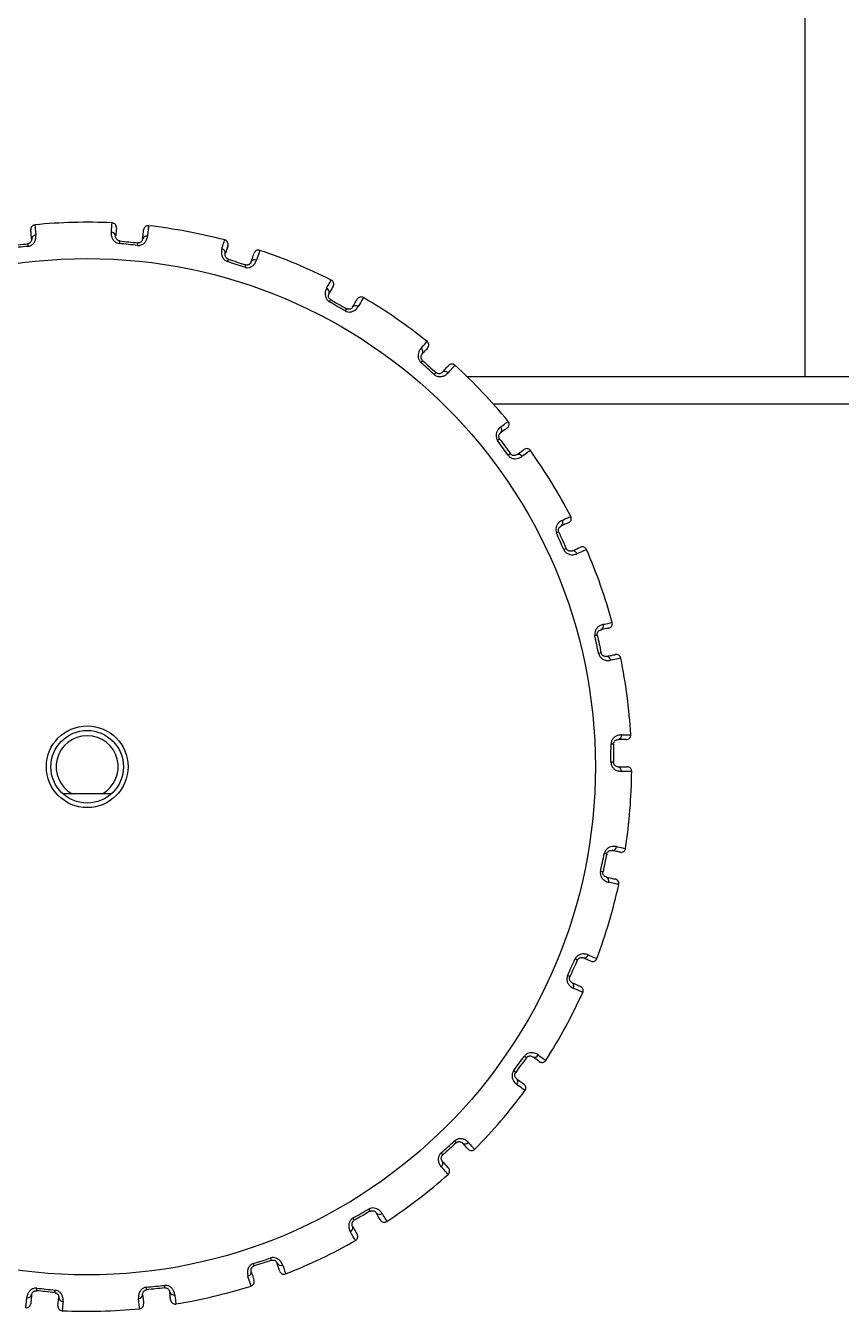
# Model space of a CAD drawing. Header units: millimetres. Extents: x -2889 to 8174, y 2447 to 8478.
# Drawn here: x 1613.42 to 1622.4, y 3458.17 to 3472.34 of the extents above; entities that cross this region are included whole.
import ezdxf

# ---------------------------------------------------------------- set-up
doc = ezdxf.new("R2010")
doc.units = ezdxf.units.MM

msp = doc.modelspace()

# ---------------------------------------------------------------- linework, layer by layer
at = {"color": 7, "linetype": 'Continuous', "lineweight": 25}
for p, q in [((1622, 3474.673), (1622, 3468.473)), ((1618.278, 3468.473), (1629.474, 3468.473)), ((1618.566, 3468.173), (1629.474, 3468.173)), ((1613.93, 3463.873), (1613.829, 3463.873)), ((1614.258, 3463.873), (1613.93, 3463.873)), ((1614.359, 3463.873), (1614.258, 3463.873))]:
    msp.add_line(p, q, dxfattribs=at)
for radius in [5.6, 0.45, 0.4]:
    msp.add_circle((1614.094, 3464.173), radius, dxfattribs=at)
for centre, radius, start, end in [((1613.522, 3470.095), 0.05, 95.5185, 186), ((1614.094, 3464.173), 6, 87.3723, 95.5185), ((1614.367, 3470.116), 0.05, 354, 87.3723), ((1614.766, 3470.085), 0.05, 83.5185, 174), ((1614.094, 3464.173), 6, 75.3723, 83.5185), ((1613.527, 3469.987), 0.0448, 87.8795, 174.9103), ((1614.362, 3470.019), 0.0457, 4.0411, 93.1154), ((1614.703, 3469.918), 0.257, 168.904, 175.1242), ((1614.748, 3469.977), 0.0448, 75.8795, 162.9103), ((1615.597, 3469.93), 0.05, 342, 75.3723), ((1614.815, 3470.057), 1.382, 185.0337, 186.2171), ((1616.022, 3469.778), 1.382, 173.0337, 174.2171), ((1615.571, 3469.835), 0.0457, 352.0411, 81.1154), ((1615.98, 3469.816), 0.05, 71.5185, 162), ((1614.094, 3464.173), 6, 63.3723, 71.5185), ((1615.884, 3469.665), 0.257, 156.904, 163.1242), ((1617.146, 3469.255), 1.382, 161.0337, 162.2171), ((1615.941, 3469.715), 0.0448, 63.8795, 150.9103), ((1616.761, 3469.492), 0.05, 330, 63.3723), ((1616.716, 3469.404), 0.0457, 340.0411, 69.1154), ((1616.987, 3469.173), 0.257, 144.904, 151.1242), ((1617.053, 3469.209), 0.0448, 51.8795, 138.9103), ((1617.112, 3469.3), 0.05, 59.5185, 150), ((1614.094, 3464.173), 6, 51.3723, 59.5185), ((1618.136, 3468.51), 1.382, 149.0337, 150.2171), ((1617.808, 3468.821), 0.05, 318, 51.3723), ((1617.747, 3468.745), 0.0457, 328.0411, 57.1154), ((1617.964, 3468.462), 0.257, 132.904, 139.1242), ((1618.112, 3468.561), 0.05, 47.5185, 138), ((1614.094, 3464.173), 6, 39.3723, 47.5185), ((1618.949, 3467.574), 1.382, 137.0337, 138.2171), ((1618.035, 3468.484), 0.0448, 39.8795, 126.9103), ((1618.694, 3467.947), 0.05, 306, 39.3723), ((1618.618, 3467.886), 0.0457, 316.0411, 45.1154), ((1618.771, 3467.564), 0.257, 120.904, 127.1242), ((1619.55, 3466.491), 1.382, 125.0337, 126.2171), ((1618.846, 3467.571), 0.0448, 27.8795, 114.9103), ((1618.937, 3467.629), 0.05, 35.5185, 126), ((1614.094, 3464.173), 6, 27.3723, 35.5185), ((1619.291, 3466.864), 0.0457, 304.0411, 33.1154), ((1619.378, 3466.908), 0.05, 294, 27.3723), ((1619.374, 3466.517), 0.257, 108.904, 115.1242), ((1619.913, 3465.306), 1.382, 113.0337, 114.2171), ((1619.448, 3466.508), 0.0448, 15.8795, 102.9103), ((1619.55, 3466.547), 0.05, 23.5185, 114), ((1614.094, 3464.173), 6, 15.3723, 23.5185), ((1619.737, 3465.725), 0.0457, 292.0411, 21.1154), ((1619.831, 3465.75), 0.05, 282, 15.3723), ((1619.746, 3465.368), 0.257, 96.904, 103.1242), ((1620.021, 3464.071), 1.382, 101.0337, 102.2171), ((1619.817, 3465.344), 0.0448, 3.8795, 90.9103), ((1619.924, 3465.361), 0.05, 11.5185, 102), ((1614.094, 3464.173), 6, 3.3723, 11.5185), ((1614.094, 3464.173), 0.342, 298.6944, 241.3056), ((1619.936, 3464.518), 0.0457, 280.0411, 9.1154), ((1620.034, 3464.523), 0.05, 270, 3.3723), ((1619.871, 3464.167), 0.257, 84.904, 91.1242), ((1619.871, 3462.841), 1.382, 89.0337, 90.2171), ((1619.935, 3464.129), 0.0448, 351.8795, 78.9103), ((1620.044, 3464.123), 0.05, 359.5185, 90), ((1614.094, 3464.173), 6, 351.3723, 359.5185), ((1619.88, 3463.295), 0.0457, 268.0411, 357.1154), ((1619.744, 3462.966), 0.257, 72.904, 79.1242), ((1619.977, 3463.28), 0.05, 258, 351.3723), ((1619.468, 3461.669), 1.382, 77.0337, 78.2171), ((1614.094, 3464.173), 6, 339.3723, 347.5185), ((1619.799, 3462.915), 0.0448, 339.8795, 66.9103), ((1619.903, 3462.887), 0.05, 347.5185, 78), ((1619.369, 3461.818), 0.257, 60.904, 67.1242), ((1619.571, 3462.112), 0.0457, 256.0411, 345.1154), ((1619.663, 3462.076), 0.05, 246, 339.3723), ((1618.83, 3460.606), 1.382, 65.0337, 66.2171), ((1619.412, 3461.757), 0.0448, 327.8795, 54.9103), ((1619.509, 3461.707), 0.05, 335.5185, 66), ((1614.094, 3464.173), 6, 327.3723, 335.5185), ((1618.765, 3460.772), 0.257, 48.904, 55.1242), ((1619.023, 3461.018), 0.0457, 244.0411, 333.1154), ((1619.105, 3460.965), 0.05, 234, 327.3723), ((1617.985, 3459.7), 1.382, 53.0337, 54.2171), ((1614.094, 3464.173), 6, 315.3723, 323.5185), ((1618.794, 3460.704), 0.0448, 315.8795, 42.9103), ((1618.878, 3460.635), 0.05, 323.5185, 54), ((1617.956, 3459.876), 0.257, 36.904, 43.1242), ((1618.259, 3460.062), 0.0457, 232.0411, 321.1154), ((1616.97, 3458.989), 1.382, 41.0337, 42.2171), ((1618.329, 3459.993), 0.05, 222, 315.3723), ((1617.97, 3459.802), 0.0448, 303.8795, 30.9103), ((1618.038, 3459.718), 0.05, 311.5185, 42), ((1614.094, 3464.173), 6, 303.3723, 311.5185), ((1615.829, 3458.504), 1.382, 29.0337, 30.2171), ((1616.978, 3459.167), 0.257, 24.904, 31.1242), ((1617.314, 3459.286), 0.0457, 220.0411, 309.1154), ((1616.977, 3459.092), 0.0448, 291.8795, 18.9103), ((1617.367, 3459.204), 0.05, 210, 303.3723), ((1614.094, 3464.173), 6, 291.3723, 299.5185), ((1617.026, 3458.995), 0.05, 299.5185, 30), ((1615.874, 3458.676), 0.257, 12.904, 19.1242), ((1614.613, 3458.267), 1.382, 17.0337, 18.2171), ((1616.227, 3458.723), 0.0457, 208.0411, 297.1154), ((1616.262, 3458.632), 0.05, 198, 291.3723), ((1615.857, 3458.604), 0.0448, 279.8795, 6.9103), ((1615.885, 3458.499), 0.05, 287.5185, 18), ((1613.44, 3458.368), 0.0448, 255.8795, 342.9103), ((1612.166, 3458.567), 1.382, 353.0337, 354.2171), ((1613.485, 3458.428), 0.257, 348.904, 355.1242), ((1614.661, 3458.359), 0.0448, 267.8795, 354.9103), ((1613.373, 3458.288), 1.382, 5.0337, 6.2171), ((1614.692, 3458.426), 0.257, 0.904, 7.1242), ((1615.048, 3458.399), 0.0457, 196.0411, 285.1154), ((1614.094, 3464.173), 6, 279.3723, 287.5185), ((1613.422, 3458.261), 0.05, 263.5185, 354), ((1613.821, 3458.229), 0.05, 174, 267.3723), ((1613.826, 3458.327), 0.0457, 184.0411, 273.1154), ((1614.094, 3464.173), 6, 267.3723, 275.5185), ((1614.666, 3458.25), 0.05, 275.5185, 6), ((1615.063, 3458.302), 0.05, 186, 279.3723)]:
    msp.add_arc(centre, radius, start, end, dxfattribs=at)
for points, knots in [([(1613.517, 3470.145), (1613.517, 3470.14), (1613.518, 3470.132), (1613.524, 3470.079), (1613.528, 3470.04), (1613.529, 3470.031)], [0, 0, 0, 0, 0.43544, 0.870878, 1, 1, 1, 1]), ([(1614.359, 3470.064), (1614.36, 3470.069), (1614.363, 3470.103), (1614.368, 3470.153), (1614.369, 3470.162), (1614.369, 3470.166)], [0, 0, 0, 0, 0.079407, 0.539679, 1, 1, 1, 1]), ([(1614.416, 3470.111), (1614.416, 3470.107), (1614.415, 3470.1), (1614.411, 3470.056), (1614.408, 3470.026), (1614.407, 3470.022)], [0, 0, 0, 0, 0.4602984, 0.9205849, 1, 1, 1, 1]), ([(1614.771, 3470.134), (1614.771, 3470.13), (1614.77, 3470.121), (1614.764, 3470.069), (1614.76, 3470.03), (1614.759, 3470.021)], [0, 0, 0, 0, 0.43544, 0.870878, 1, 1, 1, 1]), ([(1613.482, 3469.991), (1613.483, 3469.985), (1613.483, 3469.975), (1613.476, 3469.959), (1613.468, 3469.95), (1613.46, 3469.943), (1613.454, 3469.94), (1613.445, 3469.937), (1613.441, 3469.936), (1613.438, 3469.936)], [0, 0, 0, 0, 0.343735, 0.56662, 0.703968, 0.762734, 0.879015, 0.917663, 1, 1, 1, 1]), ([(1613.441, 3469.907), (1613.447, 3469.908), (1613.464, 3469.911), (1613.491, 3469.927), (1613.515, 3469.955), (1613.53, 3469.993), (1613.529, 3470.017), (1613.529, 3470.031)], [0, 0, 0, 0, 0.0960234, 0.272505, 0.4818975, 0.6989082, 1, 1, 1, 1]), ([(1613.482, 3469.991), (1613.482, 3469.998), (1613.478, 3470.032), (1613.473, 3470.078), (1613.472, 3470.086), (1613.472, 3470.09)], [0, 0, 0, 0, 0.129122, 0.564561, 1, 1, 1, 1]), ([(1614.359, 3470.064), (1614.359, 3470.064), (1614.358, 3470.05), (1614.359, 3470.025), (1614.372, 3469.991), (1614.391, 3469.965), (1614.417, 3469.946), (1614.438, 3469.942), (1614.448, 3469.939)], [0, 0, 0, 0, 0.017352, 0.313761, 0.508689, 0.681484, 0.843326, 1, 1, 1, 1]), ([(1614.452, 3469.967), (1614.447, 3469.968), (1614.442, 3469.969), (1614.433, 3469.973), (1614.423, 3469.979), (1614.414, 3469.99), (1614.407, 3470.006), (1614.407, 3470.016), (1614.407, 3470.022)], [0, 0, 0, 0, 0.111827, 0.132687, 0.27523, 0.438994, 0.64076, 1, 1, 1, 1]), ([(1614.452, 3469.967), (1614.485, 3469.963), (1614.551, 3469.957), (1614.617, 3469.95), (1614.651, 3469.946)], [0, 0, 0, 0, 0.502105, 1, 1, 1, 1]), ([(1614.647, 3469.918), (1614.654, 3469.917), (1614.671, 3469.917), (1614.701, 3469.926), (1614.73, 3469.949), (1614.752, 3469.983), (1614.757, 3470.007), (1614.759, 3470.021)], [0, 0, 0, 0, 0.0960234, 0.272505, 0.4818975, 0.6989082, 1, 1, 1, 1]), ([(1614.705, 3469.991), (1614.704, 3469.985), (1614.703, 3469.975), (1614.693, 3469.961), (1614.683, 3469.953), (1614.674, 3469.949), (1614.667, 3469.947), (1614.658, 3469.946), (1614.654, 3469.946), (1614.651, 3469.946)], [0, 0, 0, 0, 0.343735, 0.56662, 0.703968, 0.762734, 0.879015, 0.917663, 1, 1, 1, 1]), ([(1614.705, 3469.991), (1614.706, 3469.998), (1614.71, 3470.032), (1614.715, 3470.078), (1614.715, 3470.086), (1614.716, 3470.09)], [0, 0, 0, 0, 0.129122, 0.5645609, 1, 1, 1, 1]), ([(1615.578, 3469.88), (1615.58, 3469.885), (1615.59, 3469.918), (1615.605, 3469.966), (1615.608, 3469.974), (1615.609, 3469.978)], [0, 0, 0, 0, 0.079407, 0.539679, 1, 1, 1, 1]), ([(1613.239, 3469.915), (1613.272, 3469.918), (1613.339, 3469.925), (1613.405, 3469.932), (1613.438, 3469.936)], [0, 0, 0, 0, 0.502105, 1, 1, 1, 1]), ([(1613.441, 3469.907), (1613.408, 3469.904), (1613.341, 3469.897), (1613.274, 3469.89), (1613.241, 3469.887)], [0, 0, 0, 0, 0.497837, 1, 1, 1, 1]), ([(1614.647, 3469.918), (1614.614, 3469.921), (1614.548, 3469.928), (1614.481, 3469.936), (1614.448, 3469.939)], [0, 0, 0, 0, 0.497837, 1, 1, 1, 1]), ([(1615.578, 3469.88), (1615.578, 3469.88), (1615.574, 3469.867), (1615.57, 3469.842), (1615.576, 3469.806), (1615.589, 3469.777), (1615.61, 3469.753), (1615.63, 3469.744), (1615.639, 3469.74)], [0, 0, 0, 0, 0.017352, 0.313761, 0.508689, 0.681484, 0.843326, 1, 1, 1, 1]), ([(1615.649, 3469.766), (1615.644, 3469.768), (1615.64, 3469.77), (1615.631, 3469.775), (1615.623, 3469.784), (1615.616, 3469.797), (1615.613, 3469.814), (1615.615, 3469.823), (1615.616, 3469.829)], [0, 0, 0, 0, 0.111827, 0.132687, 0.27523, 0.438994, 0.64076, 1, 1, 1, 1]), ([(1615.644, 3469.914), (1615.643, 3469.911), (1615.641, 3469.903), (1615.627, 3469.862), (1615.618, 3469.833), (1615.616, 3469.829)], [0, 0, 0, 0, 0.460298, 0.920585, 1, 1, 1, 1]), ([(1615.902, 3469.736), (1615.904, 3469.744), (1615.915, 3469.776), (1615.929, 3469.82), (1615.931, 3469.828), (1615.933, 3469.831)], [0, 0, 0, 0, 0.129122, 0.564561, 1, 1, 1, 1]), ([(1615.996, 3469.863), (1615.995, 3469.859), (1615.992, 3469.851), (1615.976, 3469.801), (1615.963, 3469.763), (1615.961, 3469.755)], [0, 0, 0, 0, 0.43544, 0.870878, 1, 1, 1, 1]), ([(1615.83, 3469.677), (1615.798, 3469.687), (1615.734, 3469.708), (1615.671, 3469.729), (1615.639, 3469.74)], [0, 0, 0, 0, 0.497837, 1, 1, 1, 1]), ([(1615.649, 3469.766), (1615.68, 3469.756), (1615.744, 3469.735), (1615.807, 3469.714), (1615.839, 3469.704)], [0, 0, 0, 0, 0.502105, 1, 1, 1, 1]), ([(1615.83, 3469.677), (1615.836, 3469.676), (1615.853, 3469.671), (1615.884, 3469.674), (1615.917, 3469.691), (1615.946, 3469.719), (1615.955, 3469.742), (1615.961, 3469.755)], [0, 0, 0, 0, 0.096023, 0.272505, 0.481898, 0.698908, 1, 1, 1, 1]), ([(1615.902, 3469.736), (1615.899, 3469.731), (1615.896, 3469.722), (1615.883, 3469.71), (1615.872, 3469.705), (1615.862, 3469.702), (1615.855, 3469.702), (1615.846, 3469.702), (1615.842, 3469.703), (1615.839, 3469.704)], [0, 0, 0, 0, 0.343735, 0.56662, 0.703968, 0.762734, 0.879015, 0.917663, 1, 1, 1, 1]), ([(1616.733, 3469.447), (1616.735, 3469.452), (1616.752, 3469.481), (1616.777, 3469.525), (1616.781, 3469.532), (1616.783, 3469.536)], [0, 0, 0, 0, 0.079407, 0.539679, 1, 1, 1, 1]), ([(1616.733, 3469.447), (1616.732, 3469.446), (1616.725, 3469.434), (1616.717, 3469.411), (1616.715, 3469.375), (1616.722, 3469.344), (1616.737, 3469.316), (1616.754, 3469.303), (1616.763, 3469.297)], [0, 0, 0, 0, 0.017352, 0.313761, 0.508689, 0.681484, 0.843326, 1, 1, 1, 1]), ([(1616.777, 3469.321), (1616.774, 3469.323), (1616.77, 3469.326), (1616.762, 3469.333), (1616.756, 3469.343), (1616.752, 3469.357), (1616.752, 3469.375), (1616.757, 3469.383), (1616.759, 3469.389)], [0, 0, 0, 0, 0.111827, 0.132687, 0.27523, 0.438994, 0.64076, 1, 1, 1, 1]), ([(1616.804, 3469.467), (1616.802, 3469.463), (1616.798, 3469.457), (1616.776, 3469.419), (1616.761, 3469.393), (1616.759, 3469.389)], [0, 0, 0, 0, 0.460298, 0.920585, 1, 1, 1, 1]), ([(1616.936, 3469.196), (1616.907, 3469.213), (1616.85, 3469.246), (1616.792, 3469.28), (1616.763, 3469.297)], [0, 0, 0, 0, 0.497837, 1, 1, 1, 1]), ([(1616.777, 3469.321), (1616.806, 3469.304), (1616.864, 3469.271), (1616.922, 3469.237), (1616.951, 3469.221)], [0, 0, 0, 0, 0.502105, 1, 1, 1, 1]), ([(1616.936, 3469.196), (1616.942, 3469.193), (1616.957, 3469.185), (1616.989, 3469.182), (1617.024, 3469.191), (1617.058, 3469.213), (1617.072, 3469.233), (1617.08, 3469.245)], [0, 0, 0, 0, 0.096023, 0.272505, 0.481898, 0.698908, 1, 1, 1, 1]), ([(1617.019, 3469.239), (1617.023, 3469.246), (1617.04, 3469.275), (1617.063, 3469.315), (1617.067, 3469.322), (1617.069, 3469.325)], [0, 0, 0, 0, 0.129122, 0.564561, 1, 1, 1, 1]), ([(1617.138, 3469.343), (1617.135, 3469.34), (1617.131, 3469.332), (1617.105, 3469.286), (1617.085, 3469.252), (1617.08, 3469.245)], [0, 0, 0, 0, 0.43544, 0.870878, 1, 1, 1, 1]), ([(1617.019, 3469.239), (1617.016, 3469.234), (1617.01, 3469.226), (1616.995, 3469.217), (1616.983, 3469.214), (1616.973, 3469.214), (1616.966, 3469.215), (1616.957, 3469.217), (1616.953, 3469.219), (1616.951, 3469.221)], [0, 0, 0, 0, 0.343735, 0.56662, 0.703968, 0.762734, 0.879015, 0.917663, 1, 1, 1, 1]), ([(1617.771, 3468.783), (1617.775, 3468.787), (1617.798, 3468.813), (1617.831, 3468.85), (1617.837, 3468.857), (1617.84, 3468.86)], [0, 0, 0, 0, 0.079407, 0.539679, 1, 1, 1, 1]), ([(1617.771, 3468.783), (1617.771, 3468.783), (1617.762, 3468.772), (1617.748, 3468.751), (1617.739, 3468.716), (1617.74, 3468.684), (1617.749, 3468.654), (1617.763, 3468.638), (1617.77, 3468.63)], [0, 0, 0, 0, 0.017352, 0.313761, 0.508689, 0.681484, 0.843326, 1, 1, 1, 1]), ([(1617.789, 3468.65), (1617.786, 3468.653), (1617.782, 3468.657), (1617.777, 3468.666), (1617.773, 3468.677), (1617.772, 3468.691), (1617.776, 3468.708), (1617.782, 3468.716), (1617.785, 3468.721)], [0, 0, 0, 0, 0.111827, 0.132687, 0.27523, 0.438994, 0.64076, 1, 1, 1, 1]), ([(1617.845, 3468.787), (1617.843, 3468.785), (1617.838, 3468.779), (1617.808, 3468.746), (1617.788, 3468.724), (1617.785, 3468.721)], [0, 0, 0, 0, 0.460298, 0.920585, 1, 1, 1, 1]), ([(1617.919, 3468.495), (1617.894, 3468.518), (1617.844, 3468.562), (1617.795, 3468.608), (1617.77, 3468.63)], [0, 0, 0, 0, 0.497837, 1, 1, 1, 1]), ([(1617.789, 3468.65), (1617.814, 3468.628), (1617.864, 3468.583), (1617.913, 3468.539), (1617.938, 3468.516)], [0, 0, 0, 0, 0.502105, 1, 1, 1, 1]), ([(1618.008, 3468.52), (1618.014, 3468.526), (1618.037, 3468.551), (1618.067, 3468.586), (1618.073, 3468.591), (1618.075, 3468.594)], [0, 0, 0, 0, 0.129122, 0.564561, 1, 1, 1, 1]), ([(1618.146, 3468.598), (1618.143, 3468.594), (1618.137, 3468.588), (1618.102, 3468.549), (1618.076, 3468.52), (1618.07, 3468.513)], [0, 0, 0, 0, 0.43544, 0.870878, 1, 1, 1, 1]), ([(1617.919, 3468.495), (1617.923, 3468.491), (1617.937, 3468.481), (1617.967, 3468.471), (1618.003, 3468.472), (1618.042, 3468.487), (1618.059, 3468.503), (1618.07, 3468.513)], [0, 0, 0, 0, 0.096023, 0.272505, 0.481898, 0.698908, 1, 1, 1, 1]), ([(1618.008, 3468.52), (1618.004, 3468.516), (1617.997, 3468.509), (1617.981, 3468.504), (1617.968, 3468.503), (1617.958, 3468.505), (1617.951, 3468.507), (1617.944, 3468.512), (1617.94, 3468.514), (1617.938, 3468.516)], [0, 0, 0, 0, 0.343735, 0.56662, 0.703968, 0.762734, 0.879015, 0.917663, 1, 1, 1, 1]), ([(1618.65, 3467.918), (1618.654, 3467.921), (1618.681, 3467.941), (1618.722, 3467.971), (1618.729, 3467.976), (1618.732, 3467.979)], [0, 0, 0, 0, 0.079407, 0.539679, 1, 1, 1, 1]), ([(1618.65, 3467.918), (1618.649, 3467.917), (1618.638, 3467.909), (1618.621, 3467.892), (1618.604, 3467.859), (1618.598, 3467.828), (1618.601, 3467.796), (1618.611, 3467.778), (1618.616, 3467.768)], [0, 0, 0, 0, 0.017352, 0.313761, 0.508689, 0.681484, 0.843326, 1, 1, 1, 1]), ([(1618.639, 3467.784), (1618.637, 3467.788), (1618.634, 3467.792), (1618.631, 3467.802), (1618.629, 3467.813), (1618.631, 3467.828), (1618.638, 3467.844), (1618.646, 3467.85), (1618.65, 3467.854)], [0, 0, 0, 0, 0.111827, 0.132687, 0.27523, 0.438994, 0.64076, 1, 1, 1, 1]), ([(1618.723, 3467.907), (1618.72, 3467.904), (1618.714, 3467.9), (1618.678, 3467.874), (1618.654, 3467.856), (1618.65, 3467.854)], [0, 0, 0, 0, 0.460298, 0.920585, 1, 1, 1, 1]), ([(1618.734, 3467.606), (1618.714, 3467.633), (1618.675, 3467.687), (1618.636, 3467.741), (1618.616, 3467.768)], [0, 0, 0, 0, 0.497837, 1, 1, 1, 1]), ([(1618.639, 3467.784), (1618.659, 3467.757), (1618.698, 3467.703), (1618.737, 3467.649), (1618.757, 3467.622)], [0, 0, 0, 0, 0.502105, 1, 1, 1, 1]), ([(1618.734, 3467.606), (1618.738, 3467.601), (1618.749, 3467.587), (1618.776, 3467.572), (1618.812, 3467.565), (1618.852, 3467.572), (1618.873, 3467.584), (1618.885, 3467.591)], [0, 0, 0, 0, 0.096023, 0.272505, 0.481898, 0.698908, 1, 1, 1, 1]), ([(1618.827, 3467.611), (1618.822, 3467.608), (1618.813, 3467.603), (1618.796, 3467.601), (1618.784, 3467.603), (1618.775, 3467.607), (1618.768, 3467.611), (1618.762, 3467.616), (1618.759, 3467.62), (1618.757, 3467.622)], [0, 0, 0, 0, 0.343735, 0.56662, 0.703968, 0.762734, 0.879015, 0.917663, 1, 1, 1, 1]), ([(1618.827, 3467.611), (1618.833, 3467.616), (1618.861, 3467.636), (1618.898, 3467.663), (1618.904, 3467.668), (1618.907, 3467.67)], [0, 0, 0, 0, 0.129122, 0.564561, 1, 1, 1, 1]), ([(1618.978, 3467.658), (1618.974, 3467.656), (1618.967, 3467.651), (1618.924, 3467.62), (1618.892, 3467.597), (1618.885, 3467.591)], [0, 0, 0, 0, 0.43544, 0.870878, 1, 1, 1, 1]), ([(1619.329, 3466.889), (1619.328, 3466.889), (1619.316, 3466.883), (1619.295, 3466.869), (1619.272, 3466.841), (1619.259, 3466.811), (1619.255, 3466.78), (1619.262, 3466.76), (1619.265, 3466.75)], [0, 0, 0, 0, 0.017352, 0.313761, 0.508689, 0.681484, 0.843326, 1, 1, 1, 1]), ([(1619.398, 3466.863), (1619.395, 3466.861), (1619.388, 3466.858), (1619.348, 3466.84), (1619.32, 3466.828), (1619.316, 3466.826)], [0, 0, 0, 0, 0.4602984, 0.9205849, 1, 1, 1, 1]), ([(1619.329, 3466.889), (1619.333, 3466.891), (1619.365, 3466.905), (1619.41, 3466.926), (1619.418, 3466.929), (1619.422, 3466.931)], [0, 0, 0, 0, 0.079407, 0.539679, 1, 1, 1, 1]), ([(1619.346, 3466.566), (1619.333, 3466.596), (1619.305, 3466.658), (1619.279, 3466.719), (1619.265, 3466.75)], [0, 0, 0, 0, 0.497837, 1, 1, 1, 1]), ([(1619.291, 3466.76), (1619.289, 3466.764), (1619.288, 3466.769), (1619.286, 3466.779), (1619.287, 3466.791), (1619.292, 3466.805), (1619.302, 3466.819), (1619.311, 3466.823), (1619.316, 3466.826)], [0, 0, 0, 0, 0.111827, 0.132687, 0.27523, 0.438994, 0.64076, 1, 1, 1, 1]), ([(1619.291, 3466.76), (1619.304, 3466.73), (1619.332, 3466.669), (1619.359, 3466.608), (1619.372, 3466.577)], [0, 0, 0, 0, 0.502105, 1, 1, 1, 1]), ([(1619.346, 3466.566), (1619.349, 3466.56), (1619.357, 3466.545), (1619.38, 3466.524), (1619.414, 3466.51), (1619.455, 3466.508), (1619.478, 3466.516), (1619.491, 3466.521)], [0, 0, 0, 0, 0.0960234, 0.272505, 0.4818975, 0.6989082, 1, 1, 1, 1]), ([(1619.438, 3466.552), (1619.433, 3466.55), (1619.423, 3466.547), (1619.406, 3466.548), (1619.395, 3466.553), (1619.386, 3466.559), (1619.381, 3466.564), (1619.376, 3466.571), (1619.374, 3466.575), (1619.372, 3466.577)], [0, 0, 0, 0, 0.343735, 0.56662, 0.703968, 0.762734, 0.879015, 0.917663, 1, 1, 1, 1]), ([(1619.438, 3466.552), (1619.445, 3466.555), (1619.477, 3466.569), (1619.519, 3466.588), (1619.526, 3466.591), (1619.529, 3466.593)], [0, 0, 0, 0, 0.129122, 0.564561, 1, 1, 1, 1]), ([(1619.596, 3466.567), (1619.592, 3466.565), (1619.583, 3466.561), (1619.535, 3466.54), (1619.5, 3466.524), (1619.491, 3466.521)], [0, 0, 0, 0, 0.43544, 0.870878, 1, 1, 1, 1]), ([(1619.779, 3465.741), (1619.778, 3465.741), (1619.765, 3465.738), (1619.742, 3465.729), (1619.713, 3465.706), (1619.695, 3465.68), (1619.685, 3465.65), (1619.687, 3465.629), (1619.688, 3465.618)], [0, 0, 0, 0, 0.017352, 0.313761, 0.508689, 0.681484, 0.843326, 1, 1, 1, 1]), ([(1619.842, 3465.701), (1619.838, 3465.7), (1619.83, 3465.699), (1619.787, 3465.69), (1619.758, 3465.683), (1619.754, 3465.682)], [0, 0, 0, 0, 0.460298, 0.920585, 1, 1, 1, 1]), ([(1619.779, 3465.741), (1619.784, 3465.742), (1619.818, 3465.75), (1619.866, 3465.76), (1619.875, 3465.762), (1619.879, 3465.763)], [0, 0, 0, 0, 0.079407, 0.539679, 1, 1, 1, 1]), ([(1619.729, 3465.422), (1619.722, 3465.454), (1619.708, 3465.52), (1619.695, 3465.585), (1619.688, 3465.618)], [0, 0, 0, 0, 0.497837, 1, 1, 1, 1]), ([(1619.715, 3465.623), (1619.715, 3465.627), (1619.714, 3465.633), (1619.715, 3465.643), (1619.718, 3465.654), (1619.726, 3465.666), (1619.739, 3465.678), (1619.748, 3465.681), (1619.754, 3465.682)], [0, 0, 0, 0, 0.111827, 0.132687, 0.27523, 0.438994, 0.64076, 1, 1, 1, 1]), ([(1619.715, 3465.623), (1619.722, 3465.59), (1619.736, 3465.525), (1619.75, 3465.46), (1619.757, 3465.427)], [0, 0, 0, 0, 0.502105, 1, 1, 1, 1]), ([(1619.729, 3465.422), (1619.731, 3465.416), (1619.735, 3465.399), (1619.754, 3465.373), (1619.784, 3465.353), (1619.823, 3465.342), (1619.847, 3465.345), (1619.862, 3465.347)], [0, 0, 0, 0, 0.096023, 0.272505, 0.481898, 0.698908, 1, 1, 1, 1]), ([(1619.816, 3465.389), (1619.81, 3465.388), (1619.8, 3465.387), (1619.784, 3465.392), (1619.774, 3465.399), (1619.767, 3465.406), (1619.762, 3465.412), (1619.759, 3465.42), (1619.758, 3465.424), (1619.757, 3465.427)], [0, 0, 0, 0, 0.3437348, 0.56662, 0.7039681, 0.7627338, 0.8790153, 0.917663, 1, 1, 1, 1]), ([(1619.816, 3465.389), (1619.824, 3465.391), (1619.857, 3465.398), (1619.902, 3465.407), (1619.91, 3465.409), (1619.914, 3465.41)], [0, 0, 0, 0, 0.129122, 0.564561, 1, 1, 1, 1]), ([(1619.973, 3465.371), (1619.969, 3465.37), (1619.96, 3465.368), (1619.909, 3465.357), (1619.87, 3465.349), (1619.862, 3465.347)], [0, 0, 0, 0, 0.43544, 0.870878, 1, 1, 1, 1]), ([(1619.981, 3464.525), (1619.98, 3464.525), (1619.967, 3464.525), (1619.942, 3464.521), (1619.909, 3464.504), (1619.886, 3464.482), (1619.87, 3464.455), (1619.867, 3464.434), (1619.866, 3464.424)], [0, 0, 0, 0, 0.017352, 0.313761, 0.508689, 0.681484, 0.843326, 1, 1, 1, 1]), ([(1619.894, 3464.423), (1619.894, 3464.427), (1619.895, 3464.432), (1619.898, 3464.442), (1619.903, 3464.452), (1619.913, 3464.463), (1619.928, 3464.471), (1619.938, 3464.472), (1619.944, 3464.473)], [0, 0, 0, 0, 0.111827, 0.132687, 0.27523, 0.438994, 0.64076, 1, 1, 1, 1]), ([(1620.034, 3464.473), (1620.03, 3464.473), (1620.022, 3464.473), (1619.978, 3464.473), (1619.948, 3464.473), (1619.944, 3464.473)], [0, 0, 0, 0, 0.460298, 0.920585, 1, 1, 1, 1]), ([(1619.981, 3464.525), (1619.986, 3464.525), (1620.02, 3464.525), (1620.07, 3464.525), (1620.079, 3464.526), (1620.084, 3464.526)], [0, 0, 0, 0, 0.079407, 0.539679, 1, 1, 1, 1]), ([(1619.865, 3464.223), (1619.865, 3464.256), (1619.866, 3464.323), (1619.866, 3464.39), (1619.866, 3464.424)], [0, 0, 0, 0, 0.497684, 1, 1, 1, 1]), ([(1619.894, 3464.423), (1619.894, 3464.389), (1619.894, 3464.322), (1619.894, 3464.256), (1619.894, 3464.223)], [0, 0, 0, 0, 0.502258, 1, 1, 1, 1]), ([(1619.865, 3464.223), (1619.866, 3464.217), (1619.867, 3464.199), (1619.88, 3464.17), (1619.905, 3464.144), (1619.941, 3464.126), (1619.966, 3464.124), (1619.98, 3464.122)], [0, 0, 0, 0, 0.0960234, 0.272505, 0.4818975, 0.6989082, 1, 1, 1, 1]), ([(1619.944, 3464.173), (1619.938, 3464.173), (1619.928, 3464.174), (1619.913, 3464.182), (1619.905, 3464.191), (1619.899, 3464.2), (1619.896, 3464.207), (1619.894, 3464.215), (1619.894, 3464.22), (1619.894, 3464.223)], [0, 0, 0, 0, 0.343735, 0.56662, 0.703968, 0.762734, 0.879015, 0.917663, 1, 1, 1, 1]), ([(1619.944, 3464.173), (1619.952, 3464.173), (1619.986, 3464.173), (1620.032, 3464.173), (1620.04, 3464.173), (1620.044, 3464.173)], [0, 0, 0, 0, 0.129122, 0.5645609, 1, 1, 1, 1]), ([(1620.094, 3464.122), (1620.089, 3464.122), (1620.08, 3464.122), (1620.028, 3464.122), (1619.989, 3464.122), (1619.98, 3464.122)], [0, 0, 0, 0, 0.4354396, 0.8708783, 1, 1, 1, 1]), ([(1619.926, 3463.293), (1619.925, 3463.293), (1619.911, 3463.296), (1619.887, 3463.297), (1619.851, 3463.288), (1619.824, 3463.271), (1619.802, 3463.248), (1619.795, 3463.228), (1619.792, 3463.218)], [0, 0, 0, 0, 0.017352, 0.313761, 0.508689, 0.681484, 0.843326, 1, 1, 1, 1]), ([(1619.926, 3463.293), (1619.931, 3463.292), (1619.964, 3463.285), (1620.013, 3463.275), (1620.022, 3463.273), (1620.026, 3463.273)], [0, 0, 0, 0, 0.079407, 0.539679, 1, 1, 1, 1]), ([(1619.75, 3463.022), (1619.757, 3463.054), (1619.771, 3463.12), (1619.785, 3463.185), (1619.792, 3463.218)], [0, 0, 0, 0, 0.497837, 1, 1, 1, 1]), ([(1619.819, 3463.211), (1619.812, 3463.179), (1619.798, 3463.113), (1619.785, 3463.048), (1619.778, 3463.016)], [0, 0, 0, 0, 0.502105, 1, 1, 1, 1]), ([(1619.819, 3463.211), (1619.82, 3463.215), (1619.822, 3463.22), (1619.827, 3463.229), (1619.834, 3463.238), (1619.846, 3463.247), (1619.863, 3463.252), (1619.872, 3463.251), (1619.879, 3463.25)], [0, 0, 0, 0, 0.111827, 0.132687, 0.27523, 0.438994, 0.64076, 1, 1, 1, 1]), ([(1619.966, 3463.231), (1619.962, 3463.232), (1619.955, 3463.234), (1619.912, 3463.243), (1619.883, 3463.249), (1619.879, 3463.25)], [0, 0, 0, 0, 0.460298, 0.920585, 1, 1, 1, 1]), ([(1619.75, 3463.022), (1619.749, 3463.016), (1619.746, 3462.998), (1619.753, 3462.968), (1619.772, 3462.937), (1619.804, 3462.911), (1619.827, 3462.904), (1619.841, 3462.9)], [0, 0, 0, 0, 0.0960234, 0.272505, 0.4818975, 0.6989082, 1, 1, 1, 1]), ([(1619.816, 3462.956), (1619.81, 3462.958), (1619.801, 3462.961), (1619.788, 3462.972), (1619.782, 3462.983), (1619.778, 3462.992), (1619.777, 3462.999), (1619.776, 3463.008), (1619.777, 3463.013), (1619.778, 3463.016)], [0, 0, 0, 0, 0.3437348, 0.56662, 0.7039681, 0.7627338, 0.8790153, 0.917663, 1, 1, 1, 1]), ([(1619.816, 3462.956), (1619.824, 3462.955), (1619.857, 3462.948), (1619.902, 3462.938), (1619.91, 3462.936), (1619.914, 3462.936)], [0, 0, 0, 0, 0.129122, 0.564561, 1, 1, 1, 1]), ([(1619.952, 3462.876), (1619.948, 3462.877), (1619.939, 3462.879), (1619.888, 3462.89), (1619.849, 3462.898), (1619.841, 3462.9)], [0, 0, 0, 0, 0.43544, 0.870878, 1, 1, 1, 1]), ([(1619.387, 3461.871), (1619.4, 3461.901), (1619.428, 3461.963), (1619.455, 3462.024), (1619.469, 3462.054)], [0, 0, 0, 0, 0.497837, 1, 1, 1, 1]), ([(1619.494, 3462.042), (1619.481, 3462.011), (1619.453, 3461.95), (1619.426, 3461.89), (1619.413, 3461.859)], [0, 0, 0, 0, 0.502105, 1, 1, 1, 1]), ([(1619.615, 3462.1), (1619.615, 3462.1), (1619.602, 3462.106), (1619.578, 3462.112), (1619.541, 3462.11), (1619.511, 3462.1), (1619.485, 3462.081), (1619.474, 3462.063), (1619.469, 3462.054)], [0, 0, 0, 0, 0.017352, 0.313761, 0.508689, 0.681484, 0.843326, 1, 1, 1, 1]), ([(1619.494, 3462.042), (1619.496, 3462.046), (1619.499, 3462.05), (1619.505, 3462.058), (1619.514, 3462.065), (1619.528, 3462.071), (1619.545, 3462.073), (1619.554, 3462.069), (1619.56, 3462.067)], [0, 0, 0, 0, 0.111827, 0.132687, 0.27523, 0.438994, 0.64076, 1, 1, 1, 1]), ([(1619.642, 3462.031), (1619.639, 3462.032), (1619.632, 3462.036), (1619.592, 3462.053), (1619.564, 3462.065), (1619.56, 3462.067)], [0, 0, 0, 0, 0.460298, 0.920585, 1, 1, 1, 1]), ([(1619.615, 3462.1), (1619.62, 3462.098), (1619.651, 3462.084), (1619.697, 3462.064), (1619.705, 3462.061), (1619.709, 3462.059)], [0, 0, 0, 0, 0.079407, 0.539679, 1, 1, 1, 1]), ([(1619.387, 3461.871), (1619.385, 3461.865), (1619.379, 3461.849), (1619.378, 3461.817), (1619.391, 3461.783), (1619.417, 3461.751), (1619.438, 3461.74), (1619.45, 3461.733)], [0, 0, 0, 0, 0.096023, 0.272505, 0.481898, 0.698908, 1, 1, 1, 1]), ([(1619.438, 3461.793), (1619.433, 3461.796), (1619.424, 3461.801), (1619.414, 3461.815), (1619.41, 3461.826), (1619.408, 3461.836), (1619.409, 3461.844), (1619.41, 3461.852), (1619.412, 3461.856), (1619.413, 3461.859)], [0, 0, 0, 0, 0.343735, 0.56662, 0.703968, 0.762734, 0.879015, 0.917663, 1, 1, 1, 1]), ([(1619.438, 3461.793), (1619.445, 3461.79), (1619.477, 3461.776), (1619.519, 3461.757), (1619.526, 3461.754), (1619.529, 3461.753)], [0, 0, 0, 0, 0.129122, 0.564561, 1, 1, 1, 1]), ([(1619.555, 3461.686), (1619.55, 3461.688), (1619.542, 3461.692), (1619.494, 3461.713), (1619.459, 3461.729), (1619.45, 3461.733)], [0, 0, 0, 0, 0.43544, 0.870878, 1, 1, 1, 1]), ([(1618.793, 3460.821), (1618.812, 3460.848), (1618.852, 3460.902), (1618.891, 3460.956), (1618.911, 3460.983)], [0, 0, 0, 0, 0.497837, 1, 1, 1, 1]), ([(1618.933, 3460.966), (1618.914, 3460.939), (1618.874, 3460.885), (1618.835, 3460.831), (1618.816, 3460.804)], [0, 0, 0, 0, 0.502105, 1, 1, 1, 1]), ([(1619.064, 3460.997), (1619.063, 3460.998), (1619.052, 3461.006), (1619.03, 3461.017), (1618.994, 3461.022), (1618.962, 3461.019), (1618.933, 3461.006), (1618.918, 3460.991), (1618.911, 3460.983)], [0, 0, 0, 0, 0.017352, 0.313761, 0.508689, 0.681484, 0.843326, 1, 1, 1, 1]), ([(1618.933, 3460.966), (1618.936, 3460.969), (1618.939, 3460.973), (1618.947, 3460.979), (1618.958, 3460.985), (1618.972, 3460.987), (1618.99, 3460.985), (1618.998, 3460.98), (1619.003, 3460.977)], [0, 0, 0, 0, 0.1118268, 0.132687, 0.2752303, 0.4389941, 0.6407604, 1, 1, 1, 1]), ([(1619.076, 3460.924), (1619.073, 3460.926), (1619.066, 3460.931), (1619.031, 3460.957), (1619.007, 3460.974), (1619.003, 3460.977)], [0, 0, 0, 0, 0.460298, 0.920585, 1, 1, 1, 1]), ([(1619.064, 3460.997), (1619.068, 3460.994), (1619.096, 3460.974), (1619.136, 3460.945), (1619.144, 3460.94), (1619.147, 3460.938)], [0, 0, 0, 0, 0.079407, 0.539679, 1, 1, 1, 1]), ([(1618.793, 3460.821), (1618.789, 3460.816), (1618.78, 3460.801), (1618.773, 3460.77), (1618.779, 3460.734), (1618.797, 3460.698), (1618.815, 3460.682), (1618.826, 3460.672)], [0, 0, 0, 0, 0.096023, 0.272505, 0.481898, 0.698908, 1, 1, 1, 1]), ([(1618.827, 3460.734), (1618.822, 3460.738), (1618.815, 3460.744), (1618.808, 3460.76), (1618.806, 3460.772), (1618.806, 3460.782), (1618.808, 3460.79), (1618.812, 3460.798), (1618.814, 3460.801), (1618.816, 3460.804)], [0, 0, 0, 0, 0.343735, 0.56662, 0.703968, 0.762734, 0.879015, 0.917663, 1, 1, 1, 1]), ([(1618.918, 3460.605), (1618.915, 3460.608), (1618.907, 3460.613), (1618.865, 3460.644), (1618.833, 3460.667), (1618.826, 3460.672)], [0, 0, 0, 0, 0.4354396, 0.8708783, 1, 1, 1, 1]), ([(1618.827, 3460.734), (1618.833, 3460.729), (1618.861, 3460.709), (1618.898, 3460.682), (1618.904, 3460.678), (1618.907, 3460.675)], [0, 0, 0, 0, 0.129122, 0.564561, 1, 1, 1, 1]), ([(1617.993, 3459.917), (1618.018, 3459.939), (1618.068, 3459.984), (1618.118, 3460.029), (1618.143, 3460.051)], [0, 0, 0, 0, 0.497837, 1, 1, 1, 1]), ([(1618.295, 3460.033), (1618.294, 3460.034), (1618.285, 3460.044), (1618.266, 3460.06), (1618.231, 3460.073), (1618.2, 3460.075), (1618.168, 3460.069), (1618.151, 3460.057), (1618.143, 3460.051)], [0, 0, 0, 0, 0.017352, 0.313761, 0.508689, 0.681484, 0.843326, 1, 1, 1, 1]), ([(1618.161, 3460.03), (1618.164, 3460.032), (1618.168, 3460.036), (1618.178, 3460.04), (1618.189, 3460.043), (1618.203, 3460.042), (1618.22, 3460.037), (1618.227, 3460.03), (1618.231, 3460.026)], [0, 0, 0, 0, 0.111827, 0.132687, 0.27523, 0.438994, 0.64076, 1, 1, 1, 1]), ([(1618.295, 3460.033), (1618.298, 3460.03), (1618.321, 3460.004), (1618.355, 3459.967), (1618.361, 3459.961), (1618.364, 3459.958)], [0, 0, 0, 0, 0.079407, 0.539679, 1, 1, 1, 1]), ([(1617.993, 3459.917), (1617.989, 3459.913), (1617.977, 3459.9), (1617.964, 3459.872), (1617.961, 3459.835), (1617.972, 3459.796), (1617.986, 3459.776), (1617.995, 3459.765)], [0, 0, 0, 0, 0.096023, 0.272505, 0.481898, 0.698908, 1, 1, 1, 1]), ([(1618.008, 3459.825), (1618.005, 3459.83), (1617.999, 3459.838), (1617.995, 3459.855), (1617.996, 3459.867), (1617.999, 3459.877), (1618.002, 3459.883), (1618.007, 3459.89), (1618.01, 3459.894), (1618.012, 3459.896)], [0, 0, 0, 0, 0.343735, 0.56662, 0.703968, 0.762734, 0.879015, 0.917663, 1, 1, 1, 1]), ([(1618.161, 3460.03), (1618.136, 3460.007), (1618.086, 3459.963), (1618.037, 3459.918), (1618.012, 3459.896)], [0, 0, 0, 0, 0.502105, 1, 1, 1, 1]), ([(1618.291, 3459.959), (1618.289, 3459.962), (1618.284, 3459.968), (1618.254, 3460), (1618.234, 3460.023), (1618.231, 3460.026)], [0, 0, 0, 0, 0.4602984, 0.9205849, 1, 1, 1, 1]), ([(1618.071, 3459.68), (1618.068, 3459.683), (1618.062, 3459.69), (1618.027, 3459.729), (1618.001, 3459.758), (1617.995, 3459.765)], [0, 0, 0, 0, 0.43544, 0.870878, 1, 1, 1, 1]), ([(1618.008, 3459.825), (1618.014, 3459.819), (1618.037, 3459.794), (1618.067, 3459.76), (1618.073, 3459.754), (1618.075, 3459.751)], [0, 0, 0, 0, 0.129122, 0.564561, 1, 1, 1, 1]), ([(1617.023, 3459.199), (1617.018, 3459.196), (1617.003, 3459.186), (1616.985, 3459.161), (1616.975, 3459.126), (1616.977, 3459.085), (1616.987, 3459.063), (1616.993, 3459.05)], [0, 0, 0, 0, 0.096023, 0.272505, 0.481898, 0.698908, 1, 1, 1, 1]), ([(1617.023, 3459.199), (1617.052, 3459.216), (1617.11, 3459.249), (1617.168, 3459.283), (1617.197, 3459.299)], [0, 0, 0, 0, 0.497837, 1, 1, 1, 1]), ([(1617.21, 3459.275), (1617.181, 3459.258), (1617.124, 3459.225), (1617.066, 3459.191), (1617.037, 3459.175)], [0, 0, 0, 0, 0.502105, 1, 1, 1, 1]), ([(1617.343, 3459.25), (1617.342, 3459.251), (1617.335, 3459.263), (1617.319, 3459.282), (1617.289, 3459.302), (1617.258, 3459.311), (1617.226, 3459.312), (1617.207, 3459.303), (1617.197, 3459.299)], [0, 0, 0, 0, 0.017352, 0.313761, 0.508689, 0.681484, 0.843326, 1, 1, 1, 1]), ([(1617.21, 3459.275), (1617.214, 3459.277), (1617.219, 3459.279), (1617.229, 3459.281), (1617.241, 3459.282), (1617.255, 3459.278), (1617.27, 3459.269), (1617.275, 3459.261), (1617.279, 3459.256)], [0, 0, 0, 0, 0.111827, 0.132687, 0.27523, 0.438994, 0.64076, 1, 1, 1, 1]), ([(1617.324, 3459.179), (1617.322, 3459.182), (1617.318, 3459.189), (1617.296, 3459.227), (1617.281, 3459.253), (1617.279, 3459.256)], [0, 0, 0, 0, 0.460298, 0.920585, 1, 1, 1, 1]), ([(1617.343, 3459.25), (1617.345, 3459.246), (1617.362, 3459.216), (1617.388, 3459.173), (1617.392, 3459.166), (1617.394, 3459.162)], [0, 0, 0, 0, 0.079407, 0.539679, 1, 1, 1, 1]), ([(1617.05, 3458.951), (1617.048, 3458.955), (1617.044, 3458.963), (1617.017, 3459.009), (1616.998, 3459.043), (1616.993, 3459.05)], [0, 0, 0, 0, 0.43544, 0.870878, 1, 1, 1, 1]), ([(1617.019, 3459.106), (1617.016, 3459.112), (1617.012, 3459.121), (1617.012, 3459.138), (1617.015, 3459.15), (1617.02, 3459.159), (1617.025, 3459.165), (1617.031, 3459.171), (1617.035, 3459.173), (1617.037, 3459.175)], [0, 0, 0, 0, 0.343735, 0.56662, 0.703968, 0.762734, 0.879015, 0.917663, 1, 1, 1, 1]), ([(1617.019, 3459.106), (1617.023, 3459.1), (1617.04, 3459.07), (1617.063, 3459.03), (1617.067, 3459.023), (1617.069, 3459.02)], [0, 0, 0, 0, 0.129122, 0.5645609, 1, 1, 1, 1]), ([(1615.925, 3458.699), (1615.957, 3458.709), (1616.021, 3458.73), (1616.084, 3458.75), (1616.116, 3458.761)], [0, 0, 0, 0, 0.497837, 1, 1, 1, 1]), ([(1616.248, 3458.682), (1616.248, 3458.683), (1616.243, 3458.696), (1616.232, 3458.718), (1616.206, 3458.744), (1616.178, 3458.76), (1616.147, 3458.767), (1616.127, 3458.763), (1616.116, 3458.761)], [0, 0, 0, 0, 0.017352, 0.313761, 0.508689, 0.681484, 0.843326, 1, 1, 1, 1]), ([(1615.925, 3458.699), (1615.919, 3458.697), (1615.903, 3458.69), (1615.88, 3458.67), (1615.863, 3458.637), (1615.856, 3458.597), (1615.862, 3458.573), (1615.865, 3458.559)], [0, 0, 0, 0, 0.096023, 0.272505, 0.481898, 0.698908, 1, 1, 1, 1]), ([(1615.902, 3458.609), (1615.9, 3458.615), (1615.898, 3458.624), (1615.901, 3458.641), (1615.907, 3458.652), (1615.914, 3458.66), (1615.919, 3458.665), (1615.927, 3458.669), (1615.931, 3458.671), (1615.934, 3458.672)], [0, 0, 0, 0, 0.343735, 0.56662, 0.703968, 0.762734, 0.879015, 0.917663, 1, 1, 1, 1]), ([(1616.124, 3458.734), (1616.092, 3458.723), (1616.029, 3458.703), (1615.965, 3458.682), (1615.934, 3458.672)], [0, 0, 0, 0, 0.502105, 1, 1, 1, 1]), ([(1616.124, 3458.734), (1616.128, 3458.735), (1616.133, 3458.736), (1616.144, 3458.736), (1616.155, 3458.735), (1616.168, 3458.728), (1616.181, 3458.716), (1616.185, 3458.707), (1616.187, 3458.702)], [0, 0, 0, 0, 0.111827, 0.132687, 0.27523, 0.438994, 0.64076, 1, 1, 1, 1]), ([(1616.215, 3458.616), (1616.214, 3458.62), (1616.211, 3458.627), (1616.198, 3458.669), (1616.188, 3458.697), (1616.187, 3458.702)], [0, 0, 0, 0, 0.460298, 0.920585, 1, 1, 1, 1]), ([(1616.248, 3458.682), (1616.25, 3458.678), (1616.261, 3458.645), (1616.276, 3458.598), (1616.279, 3458.589), (1616.281, 3458.585)], [0, 0, 0, 0, 0.079407, 0.539679, 1, 1, 1, 1]), ([(1615.9, 3458.451), (1615.899, 3458.455), (1615.896, 3458.464), (1615.88, 3458.514), (1615.868, 3458.551), (1615.865, 3458.559)], [0, 0, 0, 0, 0.43544, 0.870878, 1, 1, 1, 1]), ([(1615.902, 3458.609), (1615.904, 3458.601), (1615.915, 3458.569), (1615.929, 3458.525), (1615.931, 3458.518), (1615.933, 3458.514)], [0, 0, 0, 0, 0.129122, 0.564561, 1, 1, 1, 1]), ([(1613.541, 3458.428), (1613.534, 3458.428), (1613.517, 3458.429), (1613.487, 3458.419), (1613.458, 3458.396), (1613.436, 3458.362), (1613.431, 3458.338), (1613.429, 3458.324)], [0, 0, 0, 0, 0.096023, 0.272505, 0.481898, 0.698908, 1, 1, 1, 1]), ([(1613.482, 3458.355), (1613.482, 3458.347), (1613.478, 3458.313), (1613.473, 3458.267), (1613.472, 3458.259), (1613.472, 3458.255)], [0, 0, 0, 0, 0.129122, 0.564561, 1, 1, 1, 1]), ([(1613.482, 3458.355), (1613.484, 3458.361), (1613.485, 3458.37), (1613.495, 3458.384), (1613.505, 3458.392), (1613.514, 3458.396), (1613.521, 3458.398), (1613.53, 3458.4), (1613.534, 3458.399), (1613.537, 3458.399)], [0, 0, 0, 0, 0.343735, 0.56662, 0.703968, 0.762734, 0.879015, 0.917663, 1, 1, 1, 1]), ([(1613.736, 3458.378), (1613.703, 3458.382), (1613.637, 3458.389), (1613.57, 3458.396), (1613.537, 3458.399)], [0, 0, 0, 0, 0.502105, 1, 1, 1, 1]), ([(1613.541, 3458.428), (1613.574, 3458.424), (1613.64, 3458.417), (1613.707, 3458.41), (1613.74, 3458.406)], [0, 0, 0, 0, 0.497837, 1, 1, 1, 1]), ([(1613.736, 3458.378), (1613.741, 3458.377), (1613.746, 3458.377), (1613.755, 3458.373), (1613.765, 3458.366), (1613.774, 3458.355), (1613.781, 3458.339), (1613.781, 3458.329), (1613.781, 3458.323)], [0, 0, 0, 0, 0.111827, 0.132687, 0.27523, 0.438994, 0.64076, 1, 1, 1, 1]), ([(1613.829, 3458.281), (1613.829, 3458.282), (1613.83, 3458.295), (1613.829, 3458.32), (1613.816, 3458.354), (1613.797, 3458.38), (1613.771, 3458.399), (1613.75, 3458.404), (1613.74, 3458.406)], [0, 0, 0, 0, 0.017352, 0.313761, 0.508689, 0.681484, 0.843326, 1, 1, 1, 1]), ([(1614.747, 3458.438), (1614.741, 3458.437), (1614.724, 3458.434), (1614.697, 3458.419), (1614.673, 3458.39), (1614.658, 3458.352), (1614.659, 3458.328), (1614.659, 3458.314)], [0, 0, 0, 0, 0.096023, 0.272505, 0.481898, 0.698908, 1, 1, 1, 1]), ([(1614.705, 3458.355), (1614.705, 3458.361), (1614.705, 3458.371), (1614.712, 3458.386), (1614.72, 3458.396), (1614.728, 3458.402), (1614.734, 3458.406), (1614.742, 3458.408), (1614.747, 3458.409), (1614.75, 3458.41)], [0, 0, 0, 0, 0.343735, 0.56662, 0.703968, 0.762734, 0.879015, 0.917663, 1, 1, 1, 1]), ([(1614.705, 3458.355), (1614.706, 3458.347), (1614.71, 3458.313), (1614.715, 3458.267), (1614.715, 3458.259), (1614.716, 3458.255)], [0, 0, 0, 0, 0.129122, 0.564561, 1, 1, 1, 1]), ([(1614.747, 3458.438), (1614.78, 3458.441), (1614.847, 3458.448), (1614.913, 3458.455), (1614.947, 3458.458)], [0, 0, 0, 0, 0.497837, 1, 1, 1, 1]), ([(1614.949, 3458.431), (1614.916, 3458.427), (1614.849, 3458.42), (1614.783, 3458.413), (1614.75, 3458.41)], [0, 0, 0, 0, 0.502105, 1, 1, 1, 1]), ([(1615.06, 3458.355), (1615.06, 3458.355), (1615.058, 3458.369), (1615.051, 3458.393), (1615.031, 3458.424), (1615.007, 3458.445), (1614.978, 3458.458), (1614.957, 3458.458), (1614.947, 3458.458)], [0, 0, 0, 0, 0.017352, 0.313761, 0.508689, 0.681484, 0.843326, 1, 1, 1, 1]), ([(1614.949, 3458.431), (1614.953, 3458.431), (1614.958, 3458.431), (1614.969, 3458.429), (1614.979, 3458.425), (1614.991, 3458.416), (1615.001, 3458.402), (1615.003, 3458.392), (1615.004, 3458.386)], [0, 0, 0, 0, 0.111827, 0.132687, 0.27523, 0.438994, 0.64076, 1, 1, 1, 1]), ([(1615.013, 3458.297), (1615.013, 3458.301), (1615.012, 3458.308), (1615.007, 3458.352), (1615.004, 3458.382), (1615.004, 3458.386)], [0, 0, 0, 0, 0.460298, 0.920585, 1, 1, 1, 1]), ([(1615.06, 3458.355), (1615.06, 3458.35), (1615.064, 3458.315), (1615.07, 3458.266), (1615.071, 3458.257), (1615.071, 3458.253)], [0, 0, 0, 0, 0.079407, 0.539679, 1, 1, 1, 1]), ([(1613.417, 3458.211), (1613.417, 3458.215), (1613.418, 3458.224), (1613.424, 3458.276), (1613.428, 3458.315), (1613.429, 3458.324)], [0, 0, 0, 0, 0.43544, 0.870878, 1, 1, 1, 1]), ([(1613.771, 3458.234), (1613.772, 3458.238), (1613.773, 3458.246), (1613.777, 3458.289), (1613.78, 3458.319), (1613.781, 3458.323)], [0, 0, 0, 0, 0.460298, 0.920585, 1, 1, 1, 1]), ([(1613.829, 3458.281), (1613.828, 3458.276), (1613.825, 3458.242), (1613.82, 3458.192), (1613.819, 3458.183), (1613.819, 3458.179)], [0, 0, 0, 0, 0.079407, 0.539679, 1, 1, 1, 1]), ([(1614.671, 3458.2), (1614.671, 3458.205), (1614.67, 3458.214), (1614.664, 3458.266), (1614.66, 3458.305), (1614.659, 3458.314)], [0, 0, 0, 0, 0.43544, 0.870878, 1, 1, 1, 1])]:
    msp.add_open_spline(points, degree=3, knots=knots, dxfattribs=at)

doc.saveas('drawing.dxf')
